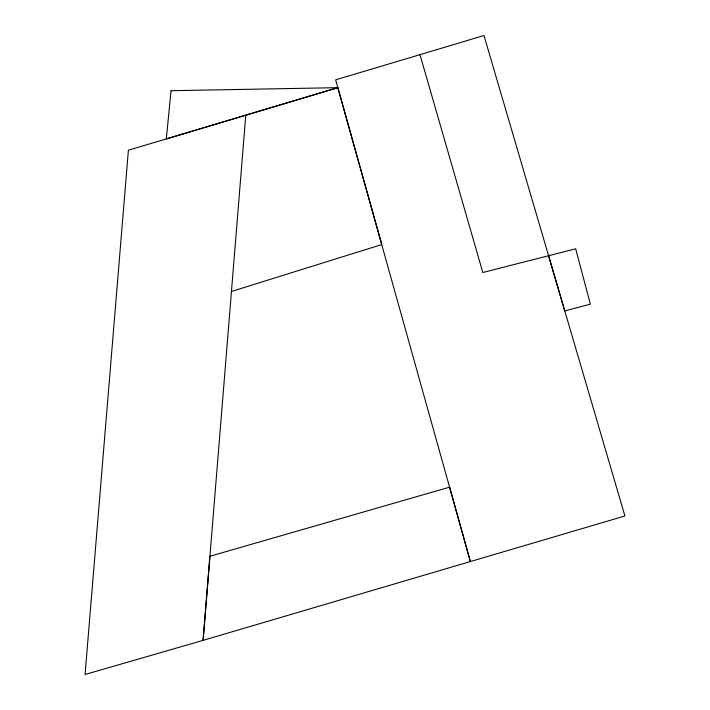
<?xml version="1.0" encoding="UTF-8"?>
<svg xmlns="http://www.w3.org/2000/svg" width="710" height="710" viewBox="0 0 710 710"><rect width="100%" height="100%" fill="white"/><g stroke="black" fill="none" stroke-linecap="round" stroke-linejoin="round"><path stroke-width="1.06" d="M245.749 115.606L203.095 640.358L85.067 674.5L128.395 150.218L337.862 87.667L381.794 244.559L231.504 291.464M419.983 54.67L483.963 35.5L624.933 515.984L203.095 640.358L209.911 556.267L449.608 487.166L470.331 561.397L335.635 79.839L419.983 54.67L482.809 272.507L575.668 248.82L590.383 304.155L564.743 310.9L548.546 255.564M171.039 90.703L166.317 138.956L337.862 87.667L171.039 90.703"/></g></svg>
